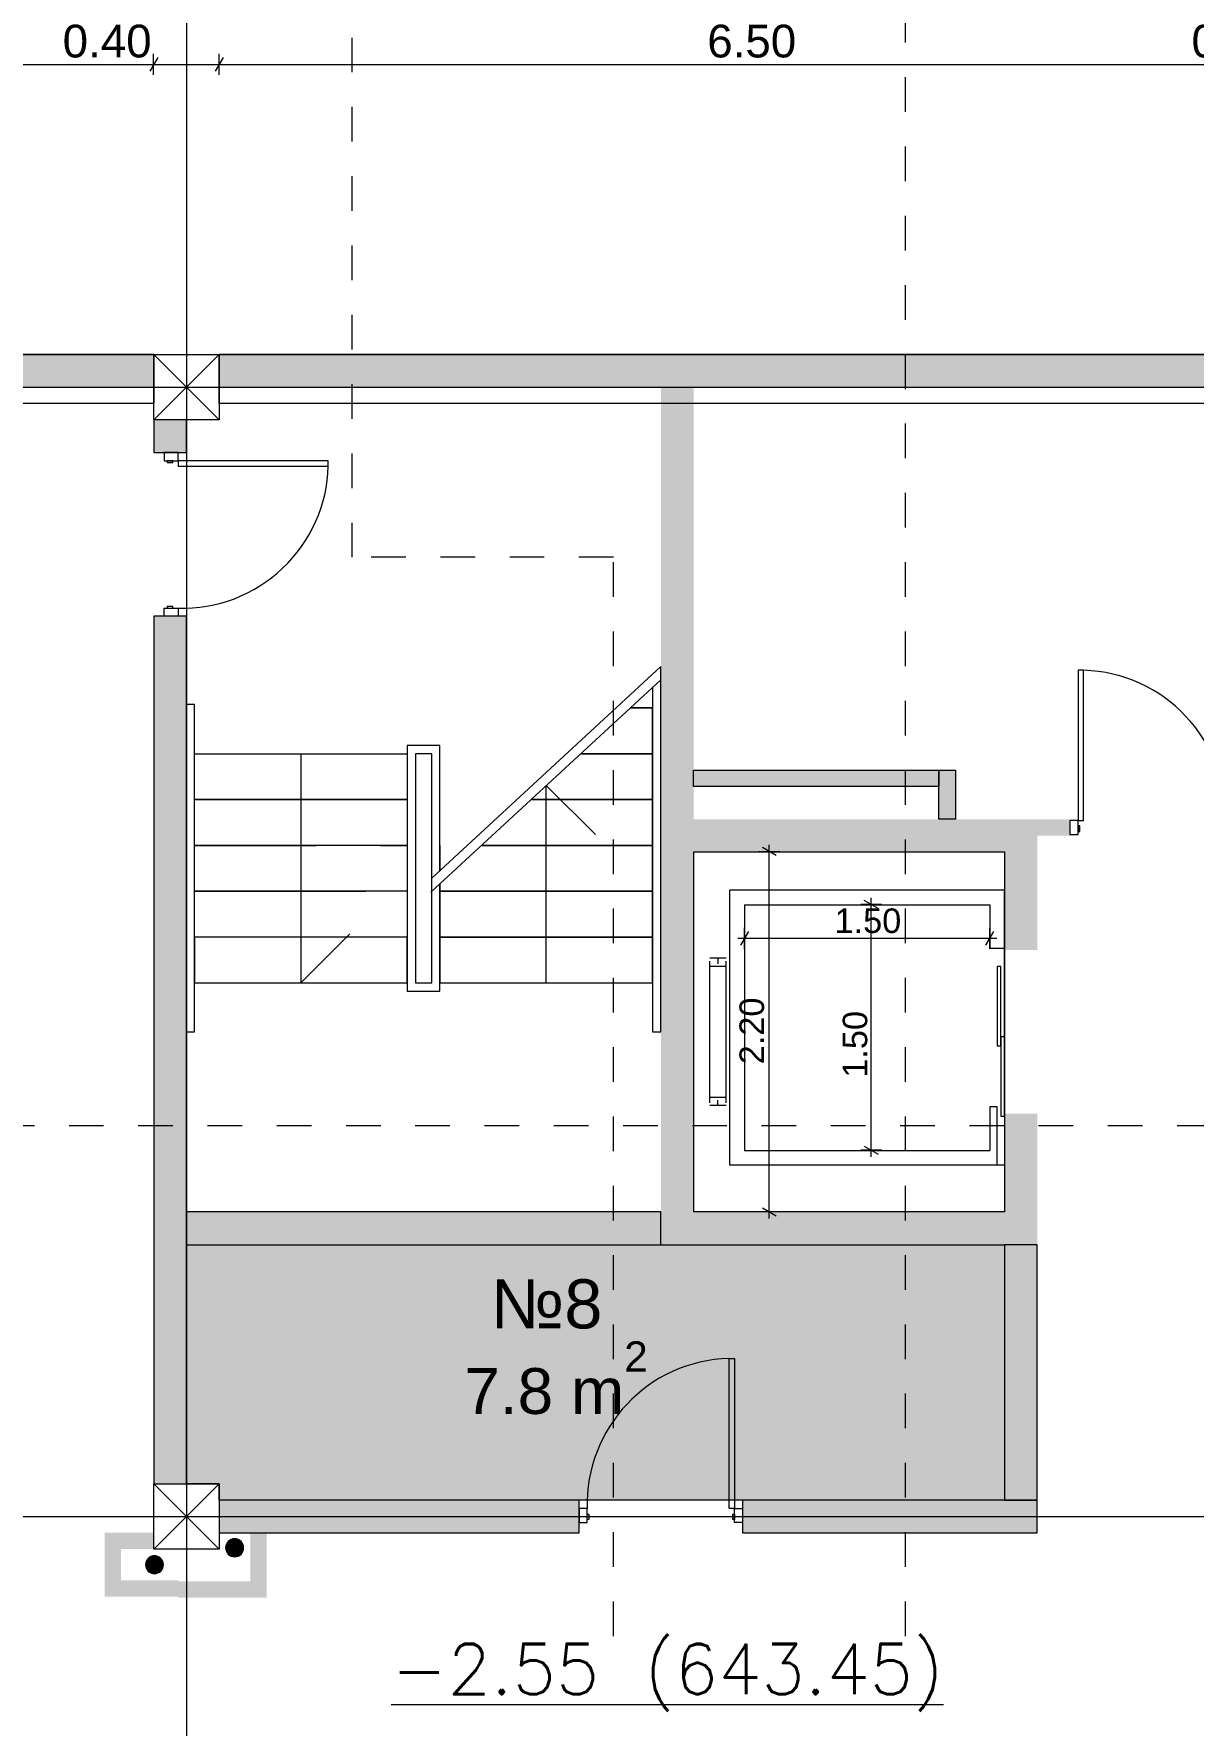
# Model space of a CAD drawing. Header units: millimetres. Extents: x 476571643 to 477489869, y 4620928210 to 4621294454.
# Drawn here: x 477222889 to 477229975, y 4620946512 to 4620956846 of the extents above; entities that cross this region are included whole.
import ezdxf

# ---------------------------------------------------------------- set-up
doc = ezdxf.new("R2010")
doc.units = ezdxf.units.MM
doc.header["$MEASUREMENT"] = 0
doc.set_wipeout_variables(frame=1)
doc.linetypes.add('Dashed', pattern=[423.333333, 211.666667, -211.666667])
doc.linetypes.add('Wipeout_Contour', pattern=[1000, 0, -1000])
for name, color, linetype, lineweight in [('2D Drafting - General_Pen_No__1_Pen_No__7', 7, 'Continuous', 0), ('2D Drafting - General_Pen_No__1_Pen_No__7_Pen_No__7', 7, 'Continuous', 0), ('2D Drafting - General_Pen_No__250_Pen_No__7_Pen_No__154', 154, 'Continuous', 0), ('2D Drafting - General_Pen_No__250_Pen_No__7_Pen_No__250', 7, 'Continuous', 0), ('2D Drafting - General_Pen_No__250_Pen_No__7_Pen_No__7', 7, 'Continuous', 0), ('Doors_Pen_No__7_Pen_No__7_Pen_No__7', 7, 'Continuous', 0), ('G-Anno-Nplt_Pen_No__250', 7, 'Continuous', 0), ('G-Anno-Nplt_Pen_No__4', 7, 'Continuous', 0), ('G-Anno-Nplt_Pen_No__7', 7, 'Continuous', 0), ('gegmebi_Pen_No__7_Pen_No__7', 7, 'Continuous', 0), ('New_._Pen_No__1', 1, 'Continuous', 0), ('New_._Pen_No__234', 234, 'Continuous', 0), ('New_2D Drafting - General_Pen_No__250_Pen_No__7_Pen_No__154', 154, 'Continuous', 0), ('New_2D Drafting - General_Pen_No__250_Pen_No__7_Pen_No__250', 7, 'Continuous', 0), ('New_2D Drafting - General_Pen_No__250_Pen_No__7_Pen_No__7', 7, 'Continuous', 0), ('New_2D Drafting - General_Pen_No__30_Pen_No__9_Pen_No__9_Pen_No__7', 7, 'Continuous', 0), ('New_G-Anno-Nplt_Pen_No__4', 7, 'Continuous', 0), ('New_G-Anno-Nplt_Pen_No__8', 8, 'Continuous', 0), ('New_R03_Nakveti_Pen_No__250', 7, 'Continuous', 0), ('New_R03_Nakveti_Pen_No__4', 7, 'Continuous', 0), ('New_reg_nak_Pen_No__7', 7, 'Continuous', 0), ('New_shenobebi_Pen_No__1', 1, 'Continuous', 0), ('New_shenobebi_Pen_No__7', 7, 'Continuous', 0), ('shaxtebi da milebi_Pen_No__1_Pen_No__1_Pen_No__1', 1, 'Continuous', 0), ('zoma_Pen_No__142', 142, 'Continuous', 0), ('zoma_Pen_No__5_Pen_No__5', 5, 'Continuous', 0)]:
    doc.layers.add(name, color=color, linetype=linetype, lineweight=lineweight)
doc.layers.add('zoma', color=7, linetype='Continuous')
doc.styles.add('GENERATED_STYLE_1', font='arial.ttf')
doc.styles.add('GENERATED_STYLE_2', font='arial.ttf')
doc.dimstyles.new('GENERATED_STYLE__10', dxfattribs={"dimtxt": 150, "dimasz": 64.421331, "dimexe": 0.18, "dimexo": 3, "dimgap": 0.09, "dimtad": 1, "dimlfac": 0.001, "dimzin": 0, "dimdsep": 46, "dimtxsty": 'GENERATED_STYLE_2', "dimblk": 'ARROWHEAD_2', "dimblk1": 'ARROWHEAD_2', "dimblk2": 'ARROWHEAD_2', "dimcen": 0.09, "dimclrd": 142, "dimclre": 142, "dimclrt": 142, "dimadec": 0, "dimazin": 0, "dimtfac": 1, "dimtdec": 4, "dimtmove": 2, "dimatfit": 3, "dimfxl": 1, "dimtolj": 1, "dimtzin": 0, "dimarcsym": 0})
doc.dimstyles.new('GENERATED_STYLE__3', dxfattribs={"dimtxt": 200, "dimasz": 64.421331, "dimexe": 0.18, "dimexo": 3, "dimgap": 0.09, "dimtad": 1, "dimtih": 1, "dimtoh": 1, "dimlfac": 0.001, "dimzin": 0, "dimdsep": 46, "dimtxsty": 'GENERATED_STYLE_2', "dimblk": 'ARROWHEAD_2', "dimblk1": 'ARROWHEAD_2', "dimblk2": 'ARROWHEAD_2', "dimcen": 0.09, "dimclrd": 142, "dimclre": 142, "dimclrt": 142, "dimadec": 0, "dimazin": 0, "dimtfac": 1, "dimtdec": 4, "dimtmove": 0, "dimatfit": 3, "dimfxl": 1, "dimtolj": 1, "dimtzin": 0, "dimarcsym": 0})
doc.dimstyles.new('GENERATED_STYLE__7', dxfattribs={"dimtxt": 200, "dimasz": 64.421331, "dimexe": 0.18, "dimexo": 3, "dimgap": 0.09, "dimtad": 1, "dimlfac": 0.001, "dimzin": 0, "dimdsep": 46, "dimtxsty": 'GENERATED_STYLE_2', "dimblk": 'ARROWHEAD_2', "dimblk1": 'ARROWHEAD_2', "dimblk2": 'ARROWHEAD_2', "dimcen": 0.09, "dimclrd": 142, "dimclre": 142, "dimclrt": 142, "dimadec": 0, "dimazin": 0, "dimtfac": 1, "dimtdec": 4, "dimtmove": 0, "dimatfit": 3, "dimfxl": 1, "dimtolj": 1, "dimtzin": 0, "dimarcsym": 0})
doc.dimstyles.new('GENERATED_STYLE__8', dxfattribs={"dimtxt": 150, "dimasz": 64.421331, "dimexe": 0.18, "dimexo": 3, "dimgap": 0.09, "dimtad": 1, "dimlfac": 0.001, "dimzin": 0, "dimdsep": 46, "dimtxsty": 'GENERATED_STYLE_2', "dimblk": 'ARROWHEAD_2', "dimblk1": 'ARROWHEAD_2', "dimblk2": 'ARROWHEAD_2', "dimcen": 0.09, "dimclrd": 142, "dimclre": 142, "dimclrt": 142, "dimadec": 0, "dimazin": 0, "dimtfac": 1, "dimtdec": 4, "dimtmove": 0, "dimatfit": 3, "dimfxl": 1, "dimtolj": 1, "dimtzin": 0, "dimarcsym": 0})
doc.dimstyles.new('GENERATED_STYLE__9', dxfattribs={"dimtxt": 150, "dimasz": 64.421331, "dimexe": 0.18, "dimexo": 3, "dimgap": 0.09, "dimtad": 1, "dimtih": 1, "dimtoh": 1, "dimlfac": 0.001, "dimzin": 0, "dimdsep": 46, "dimtxsty": 'GENERATED_STYLE_2', "dimblk": 'ARROWHEAD_2', "dimblk1": 'ARROWHEAD_2', "dimblk2": 'ARROWHEAD_2', "dimcen": 0.09, "dimclrd": 142, "dimclre": 142, "dimclrt": 142, "dimadec": 0, "dimazin": 0, "dimtfac": 1, "dimtdec": 4, "dimtmove": 0, "dimatfit": 3, "dimfxl": 1, "dimtolj": 1, "dimtzin": 0, "dimarcsym": 0})

# ---------------------------------------------------------------- blocks, each defined once
blk = doc.blocks.new('*D1174', base_point=(476844527, 4621385791))
at = {"layer": 'zoma_Pen_No__142', "color": 142, "linetype": 'Continuous', "lineweight": 0, "transparency": 16777216}
for p, q in [((477240465, 4620954888), (477240338, 4620954888)), ((477240444, 4620954863), (477240359, 4620954912)), ((477240401, 4620937188), (477240401, 4620954888)), ((477240465, 4620937188), (477240338, 4620937188)), ((477240359, 4620937212), (477240444, 4620937163)), ((477240401, 4620937146), (477240401, 4620937188))]:
    blk.add_line(p, q, dxfattribs=at)
at = {"layer": 'zoma_Pen_No__142', "color": 142, "lineweight": 0, "transparency": 16777216, "insert": (477240361, 4620945696), "char_height": 200, "attachment_point": 7, "rotation": 90, "style": 'GENERATED_STYLE_2'}
blk.add_mtext('\\A1;{\\pql;\\fArial CYR|b0|i0|c204|p34;17.70}', dxfattribs=at)
blk = doc.blocks.new('ARROWHEAD_2')
at = {"color": 0, "linetype": 'Continuous', "lineweight": 0}
for p, q in [((0, 0), (-1, 0)), ((-0.38, -0.66), (0.38, 0.66))]:
    blk.add_line(p, q, dxfattribs=at)
blk = doc.blocks.new('*D1175', base_point=(476844527, 4621385791))
at = {"layer": 'zoma_Pen_No__142', "color": 142, "linetype": 'Continuous', "lineweight": 0, "transparency": 16777216}
for p, q in [((477240465, 4620954888), (477240338, 4620954888)), ((477240444, 4620954863), (477240359, 4620954912)), ((477240401, 4620954888), (477240401, 4620954929))]:
    blk.add_line(p, q, dxfattribs=at)
blk = doc.blocks.new('*D1177', base_point=(476844527, 4621385791))
at = {"layer": 'zoma_Pen_No__142', "color": 142, "linetype": 'Continuous', "lineweight": 0, "transparency": 16777216}
for p, q in [((477217121, 4620956596), (477217121, 4620956723)), ((477223621, 4620956596), (477223621, 4620956723)), ((477217146, 4620956702), (477217097, 4620956617)), ((477217121, 4620956659), (477223621, 4620956659)), ((477223646, 4620956702), (477223597, 4620956617))]:
    blk.add_line(p, q, dxfattribs=at)
at = {"layer": 'zoma_Pen_No__142', "color": 142, "lineweight": 0, "transparency": 16777216, "char_height": 200, "attachment_point": 7, "style": 'GENERATED_STYLE_2'}
for s, insert in [('\\A1;{\\pql;\\fArial CYR|b0|i0|c204|p34;6.50}', (477220105, 4620956699)), ('\\A1;{\\pql;\\fArial CYR|b0|i0|c204|p34;0.40}', (477223065, 4620956699))]:
    blk.add_mtext(s, dxfattribs=dict(at, insert=insert))
blk = doc.blocks.new('*D1178', base_point=(476844527, 4621385791))
at = {"layer": 'zoma_Pen_No__142', "color": 142, "linetype": 'Continuous', "lineweight": 0, "transparency": 16777216}
for p, q in [((477223621, 4620956596), (477223621, 4620956723)), ((477224021, 4620956596), (477224021, 4620956723)), ((477223646, 4620956702), (477223597, 4620956617)), ((477223621, 4620956659), (477224021, 4620956659)), ((477224046, 4620956702), (477223997, 4620956617))]:
    blk.add_line(p, q, dxfattribs=at)
blk = doc.blocks.new('*D1179', base_point=(476844527, 4621385791))
at = {"layer": 'zoma_Pen_No__142', "color": 142, "linetype": 'Continuous', "lineweight": 0, "transparency": 16777216}
for p, q in [((477224021, 4620956596), (477224021, 4620956723)), ((477230521, 4620956596), (477230521, 4620956723)), ((477224046, 4620956702), (477223997, 4620956617)), ((477224021, 4620956659), (477230521, 4620956659)), ((477230546, 4620956702), (477230497, 4620956617))]:
    blk.add_line(p, q, dxfattribs=at)
at = {"layer": 'zoma_Pen_No__142', "color": 142, "lineweight": 0, "transparency": 16777216, "char_height": 200, "attachment_point": 7, "style": 'GENERATED_STYLE_2'}
for s, insert in [('\\A1;{\\pql;\\fArial CYR|b0|i0|c204|p34;6.50}', (477227005, 4620956699)), ('\\A1;{\\pql;\\fArial CYR|b0|i0|c204|p34;0.40}', (477229965, 4620956699))]:
    blk.add_mtext(s, dxfattribs=dict(at, insert=insert))
blk = doc.blocks.new('*D1186', base_point=(476844527, 4621385791))
at = {"layer": 'zoma_Pen_No__142', "color": 142, "linetype": 'Continuous', "lineweight": 0, "transparency": 16777216}
for p, q in [((477216746, 4620957450), (477216697, 4620957365)), ((477216721, 4620957344), (477216721, 4620957471)), ((477237797, 4620957365), (477237846, 4620957450)), ((477237821, 4620957344), (477237821, 4620957471)), ((477216680, 4620957407), (477216721, 4620957407)), ((477216721, 4620957407), (477237821, 4620957407)), ((477237821, 4620957407), (477237863, 4620957407))]:
    blk.add_line(p, q, dxfattribs=at)
at = {"layer": 'zoma_Pen_No__142', "color": 142, "lineweight": 0, "transparency": 16777216, "insert": (477226929, 4620957447), "char_height": 200, "attachment_point": 7, "style": 'GENERATED_STYLE_2'}
blk.add_mtext('\\A1;{\\pql;\\fArial CYR|b0|i0|c204|p34;21.10}', dxfattribs=at)
blk = doc.blocks.new('*D1188', base_point=(476844527, 4621385791))
at = {"layer": 'zoma_Pen_No__142', "color": 142, "linetype": 'Continuous', "lineweight": 0, "transparency": 16777216}
for p, q in [((477217121, 4620935502), (477217121, 4620935629)), ((477223621, 4620935502), (477223621, 4620935629)), ((477217146, 4620935608), (477217097, 4620935523)), ((477217121, 4620935565), (477223621, 4620935565)), ((477223646, 4620935608), (477223597, 4620935523))]:
    blk.add_line(p, q, dxfattribs=at)
at = {"layer": 'zoma_Pen_No__142', "color": 142, "lineweight": 0, "transparency": 16777216, "char_height": 200, "attachment_point": 7, "style": 'GENERATED_STYLE_2'}
for s, insert in [('\\A1;{\\pql;\\fArial CYR|b0|i0|c204|p34;6.50}', (477220105, 4620935605)), ('\\A1;{\\pql;\\fArial CYR|b0|i0|c204|p34;0.40}', (477223065, 4620935605))]:
    blk.add_mtext(s, dxfattribs=dict(at, insert=insert))
blk = doc.blocks.new('*D1189', base_point=(476844527, 4621385791))
at = {"layer": 'zoma_Pen_No__142', "color": 142, "linetype": 'Continuous', "lineweight": 0, "transparency": 16777216}
for p, q in [((477223621, 4620935502), (477223621, 4620935629)), ((477224021, 4620935502), (477224021, 4620935629)), ((477223646, 4620935608), (477223597, 4620935523)), ((477223621, 4620935565), (477224021, 4620935565)), ((477224046, 4620935608), (477223997, 4620935523))]:
    blk.add_line(p, q, dxfattribs=at)
blk = doc.blocks.new('*D1190', base_point=(476844527, 4621385791))
at = {"layer": 'zoma_Pen_No__142', "color": 142, "linetype": 'Continuous', "lineweight": 0, "transparency": 16777216}
for p, q in [((477224021, 4620935502), (477224021, 4620935629)), ((477230521, 4620935502), (477230521, 4620935629)), ((477224046, 4620935608), (477223997, 4620935523)), ((477224021, 4620935565), (477230521, 4620935565)), ((477230546, 4620935608), (477230497, 4620935523))]:
    blk.add_line(p, q, dxfattribs=at)
at = {"layer": 'zoma_Pen_No__142', "color": 142, "lineweight": 0, "transparency": 16777216, "char_height": 200, "attachment_point": 7, "style": 'GENERATED_STYLE_2'}
for s, insert in [('\\A1;{\\pql;\\fArial CYR|b0|i0|c204|p34;6.50}', (477227005, 4620935605)), ('\\A1;{\\pql;\\fArial CYR|b0|i0|c204|p34;0.40}', (477229965, 4620935605))]:
    blk.add_mtext(s, dxfattribs=dict(at, insert=insert))
blk = doc.blocks.new('*D1197', base_point=(476844527, 4621385791))
at = {"layer": 'zoma_Pen_No__142', "color": 142, "linetype": 'Continuous', "lineweight": 0, "transparency": 16777216}
for p, q in [((477216746, 4620935024), (477216697, 4620934939)), ((477216721, 4620934918), (477216721, 4620935045)), ((477237797, 4620934939), (477237846, 4620935024)), ((477237821, 4620934918), (477237821, 4620935045)), ((477216680, 4620934981), (477216721, 4620934981)), ((477216721, 4620934981), (477237821, 4620934981)), ((477237821, 4620934981), (477237863, 4620934981))]:
    blk.add_line(p, q, dxfattribs=at)
at = {"layer": 'zoma_Pen_No__142', "color": 142, "lineweight": 0, "transparency": 16777216, "insert": (477226929, 4620935021), "char_height": 200, "attachment_point": 7, "style": 'GENERATED_STYLE_2'}
blk.add_mtext('\\A1;{\\pql;\\fArial CYR|b0|i0|c204|p34;21.10}', dxfattribs=at)
blk = doc.blocks.new('*D1198', base_point=(476844527, 4621385791))
at = {"layer": 'zoma_Pen_No__142', "color": 142, "linetype": 'Continuous', "lineweight": 0, "transparency": 16777216}
for p, q in [((477228049, 4620951501), (477227964, 4620951550)), ((477228006, 4620951526), (477228006, 4620951567)), ((477228070, 4620951526), (477227943, 4620951526)), ((477228006, 4620950026), (477228006, 4620951526)), ((477228070, 4620950026), (477227943, 4620950026)), ((477227964, 4620950050), (477228049, 4620950001)), ((477228006, 4620949984), (477228006, 4620950026))]:
    blk.add_line(p, q, dxfattribs=at)
at = {"layer": 'zoma_Pen_No__142', "color": 142, "lineweight": 0, "transparency": 16777216, "insert": (477227985, 4620950468), "char_height": 150, "attachment_point": 7, "rotation": 90, "style": 'GENERATED_STYLE_2'}
blk.add_mtext('\\A1;{\\pql;\\fArial CYR|b0|i0|c204|p34;1.50}', dxfattribs=at)
blk = doc.blocks.new('*D1199', base_point=(476844527, 4621385791))
at = {"layer": 'zoma_Pen_No__142', "color": 142, "linetype": 'Continuous', "lineweight": 0, "transparency": 16777216}
for p, q in [((477227257, 4620951362), (477227208, 4620951278)), ((477227232, 4620951256), (477227232, 4620951384)), ((477228708, 4620951278), (477228757, 4620951362)), ((477228732, 4620951256), (477228732, 4620951384)), ((477227191, 4620951320), (477227232, 4620951320)), ((477227232, 4620951320), (477228732, 4620951320)), ((477228732, 4620951320), (477228774, 4620951320))]:
    blk.add_line(p, q, dxfattribs=at)
at = {"layer": 'zoma_Pen_No__142', "color": 142, "lineweight": 0, "transparency": 16777216, "insert": (477227783, 4620951350), "char_height": 150, "attachment_point": 7, "style": 'GENERATED_STYLE_2'}
blk.add_mtext('\\A1;{\\pql;\\fArial CYR|b0|i0|c204|p34;1.50}', dxfattribs=at)
blk = doc.blocks.new('*D1200', base_point=(476844527, 4621385791))
at = {"layer": 'zoma_Pen_No__142', "color": 142, "linetype": 'Continuous', "lineweight": 0, "transparency": 16777216}
for p, q in [((477227448, 4620951849), (477227320, 4620951849)), ((477227426, 4620951825), (477227342, 4620951874)), ((477227384, 4620951849), (477227384, 4620951891)), ((477227384, 4620949649), (477227384, 4620951849)), ((477227448, 4620949649), (477227320, 4620949649)), ((477227342, 4620949674), (477227426, 4620949625)), ((477227384, 4620949608), (477227384, 4620949649))]:
    blk.add_line(p, q, dxfattribs=at)
at = {"layer": 'zoma_Pen_No__142', "color": 142, "lineweight": 0, "transparency": 16777216, "insert": (477227354, 4620950550), "char_height": 150, "attachment_point": 7, "rotation": 90, "style": 'GENERATED_STYLE_2'}
blk.add_mtext('\\A1;{\\pql;\\fArial CYR|b0|i0|c204|p34;2.20}', dxfattribs=at)

msp = doc.modelspace()

# ---------------------------------------------------------------- hatches: boundary and pattern name
at = {"layer": '2D Drafting - General_Pen_No__250_Pen_No__7_Pen_No__154', "linetype": 'Continuous', "lineweight": 0}
for points in [[(477223621.317, 4620954687.562), (477223621.317, 4620954887.562), (477217121.317, 4620954887.562), (477217121.317, 4620954687.562)], [(477230521.317, 4620954687.562), (477230521.317, 4620954887.562), (477224021.317, 4620954887.562), (477224021.317, 4620954687.562)]]:
    msp.add_hatch(color=154, dxfattribs=at).paths.add_polyline_path(points)
at = {"layer": '2D Drafting - General_Pen_No__250_Pen_No__7_Pen_No__7', "linetype": 'Continuous', "lineweight": 0}
for points in [[(477226722.107, 4620954687.562), (477226922.107, 4620954687.562), (477226922.107, 4620952047.572), (477226722.107, 4620952047.572)], [(477223821.317, 4620954287.149), (477223821.317, 4620954487.562), (477223621.317, 4620954487.562), (477223621.317, 4620954287.149)], [(477223821.317, 4620947987.562), (477223821.317, 4620953287.149), (477223621.317, 4620953287.149), (477223621.317, 4620947987.562)], [(477229222.107, 4620951947.572), (477229022.107, 4620951947.572), (477229022.107, 4620952047.572), (477229222.107, 4620952047.572)], [(477226221.317, 4620947887.562), (477224021.317, 4620947887.562), (477224021.317, 4620947687.562), (477226221.317, 4620947687.562)], [(477229022.107, 4620947887.562), (477227221.317, 4620947887.562), (477227221.317, 4620947687.562), (477229022.107, 4620947687.562)], [(477223321.317, 4620947687.562), (477223621.317, 4620947687.562), (477223621.317, 4620947587.562), (477223421.317, 4620947587.562), (477223421.317, 4620947397.562), (477223771.317, 4620947397.562), (477223771.317, 4620947297.374), (477223321.317, 4620947297.374)], [(477224211.317, 4620947690.819), (477224311.505, 4620947690.819), (477224311.505, 4620947290.819), (477223771.317, 4620947290.819), (477223771.317, 4620947390.819), (477224211.317, 4620947390.819)]]:
    msp.add_hatch(color=7, dxfattribs=at).paths.add_polyline_path(points)
at = {"layer": 'G-Anno-Nplt_Pen_No__7', "linetype": 'Continuous', "lineweight": 0}
for points in [[(477223821.317, 4620949447.724), (477226722.107, 4620949447.724), (477226722.107, 4620949647.724), (477223821.317, 4620949647.724)], [(477229022.107, 4620947887.562), (477229022.107, 4620949447.572), (477228822.107, 4620949447.572), (477228822.107, 4620947887.562)]]:
    msp.add_hatch(color=7, dxfattribs=at).paths.add_polyline_path(points)
at = {"layer": 'New_2D Drafting - General_Pen_No__250_Pen_No__7_Pen_No__154', "linetype": 'Continuous', "lineweight": 0}
for points in [[(477226722.107, 4620952047.572), (477226922.107, 4620952047.572), (477229022.107, 4620952047.572), (477229022.107, 4620951247.572), (477228822.107, 4620951247.572), (477228822.107, 4620951847.572), (477226922.107, 4620951847.572), (477226722.107, 4620951847.572)], [(477226722.107, 4620951847.572), (477226922.107, 4620951847.572), (477226922.107, 4620949647.572), (477228822.107, 4620949647.572), (477228822.107, 4620950247.572), (477229022.107, 4620950247.572), (477229022.107, 4620949447.572), (477226722.107, 4620949447.572), (477226722.107, 4620949647.572)]]:
    msp.add_hatch(color=154, dxfattribs=at).paths.add_polyline_path(points)
at = {"layer": 'New_2D Drafting - General_Pen_No__250_Pen_No__7_Pen_No__7', "linetype": 'Continuous', "lineweight": 0}
msp.add_hatch(color=7, dxfattribs=at).paths.add_polyline_path([(477226921.317, 4620952248.031), (477226921.317, 4620952348.031), (477228421.317, 4620952348.031), (477228421.317, 4620952248.031)])
at = {"layer": 'New_2D Drafting - General_Pen_No__30_Pen_No__9_Pen_No__9_Pen_No__7', "linetype": 'Continuous', "lineweight": 0}
msp.add_hatch(color=7, dxfattribs=at).paths.add_polyline_path([(477228521.317, 4620952348.031), (477228521.317, 4620952047.572), (477228421.317, 4620952047.572), (477228421.317, 4620952348.031)])
at = {"layer": 'New_G-Anno-Nplt_Pen_No__8', "linetype": 'Continuous', "lineweight": 0, "true_color": 0x202020}
msp.add_hatch(color=250, dxfattribs=at).paths.add_polyline_path([(477223821.317, 4620947987.562), (477223821.317, 4620949447.724), (477228822.107, 4620949447.724), (477228822.107, 4620947887.562), (477224021.317, 4620947887.562), (477224021.317, 4620947987.562)])
at = {"layer": 'shaxtebi da milebi_Pen_No__1_Pen_No__1_Pen_No__1', "linetype": 'Continuous', "lineweight": 0}
for points in [[(477224171.317, 4620947595.82, -1), (477224061.317, 4620947595.82, -1)], [(477223626.317, 4620947437.562, -1), (477223626.317, 4620947547.562, -1)]]:
    msp.add_hatch(color=1, dxfattribs=at).paths.add_polyline_path(points)

# ---------------------------------------------------------------- linework, layer by layer
at = {"layer": '2D Drafting - General_Pen_No__1_Pen_No__7', "color": 7, "linetype": 'Continuous', "lineweight": 0}
for p, q in [((477223621.317, 4620954487.562), (477224021.317, 4620954887.562)), ((477224021.317, 4620954487.562), (477223621.317, 4620954887.562)), ((477223621.317, 4620947587.562), (477224021.317, 4620947987.562)), ((477224021.317, 4620947587.562), (477223621.317, 4620947987.562))]:
    msp.add_line(p, q, dxfattribs=at)
at = {"layer": '2D Drafting - General_Pen_No__1_Pen_No__7', "color": 7, "linetype": 'Continuous', "lineweight": 0, "flags": 128}
for points in [[(477223621.317, 4620954587.562), (477217121.317, 4620954587.562), (477217121.317, 4620954887.562), (477223621.317, 4620954887.562)], [(477224021.317, 4620954487.562), (477223621.317, 4620954487.562), (477223621.317, 4620954887.562), (477224021.317, 4620954887.562)], [(477230521.317, 4620954587.562), (477224021.317, 4620954587.562), (477224021.317, 4620954887.562), (477230521.317, 4620954887.562)], [(477224021.317, 4620947587.562), (477223621.317, 4620947587.562), (477223621.317, 4620947987.562), (477224021.317, 4620947987.562)]]:
    msp.add_lwpolyline(points, close=True, dxfattribs=at)
at = {"layer": '2D Drafting - General_Pen_No__1_Pen_No__7_Pen_No__7', "color": 7, "linetype": 'Continuous', "lineweight": 0}
for centre, start, end in [((477223795.845, 4620954229.427), 268.396194, 358.396194), ((477229279.829, 4620952064.338), 358.396194, 88.396194), ((477227163.595, 4620947860.255), 91.603806, 181.603806)]:
    msp.add_arc(centre, 893.239, start, end, dxfattribs=at)
at = {"layer": '2D Drafting - General_Pen_No__250_Pen_No__7_Pen_No__250', "color": 7, "linetype": 'Continuous', "lineweight": 0, "flags": 128}
for points in [[(477223621.317, 4620954687.562), (477223621.317, 4620954887.562), (477217121.317, 4620954887.562), (477217121.317, 4620954687.562)], [(477230521.317, 4620954687.562), (477230521.317, 4620954887.562), (477224021.317, 4620954887.562), (477224021.317, 4620954687.562)], [(477223821.317, 4620954287.149), (477223821.317, 4620954487.562), (477223621.317, 4620954487.562), (477223621.317, 4620954287.149)], [(477223821.317, 4620947987.562), (477223821.317, 4620953287.149), (477223621.317, 4620953287.149), (477223621.317, 4620947987.562)]]:
    msp.add_lwpolyline(points, close=True, dxfattribs=at)
at = {"layer": '2D Drafting - General_Pen_No__250_Pen_No__7_Pen_No__7', "color": 7, "linetype": 'Continuous', "lineweight": 0, "flags": 128}
for points in [[(477226221.317, 4620947887.562), (477224021.317, 4620947887.562), (477224021.317, 4620947687.562), (477226221.317, 4620947687.562)], [(477229022.107, 4620947887.562), (477227221.317, 4620947887.562), (477227221.317, 4620947687.562), (477229022.107, 4620947687.562)]]:
    msp.add_lwpolyline(points, close=True, dxfattribs=at)
at = {"layer": 'Doors_Pen_No__7_Pen_No__7_Pen_No__7', "color": 7, "linetype": 'Continuous', "lineweight": 0, "flags": 128}
for points in [[(477223686.179, 4620954287.149), (477223686.179, 4620954237.761), (477223770.845, 4620954237.761), (477223770.845, 4620954287.149)], [(477223704.179, 4620954237.761), (477223704.179, 4620954226.649), (477223737.512, 4620954226.649), (477223737.512, 4620954237.761)], [(477223770.845, 4620954237.761), (477223770.845, 4620954204.427), (477224688.734, 4620954204.427), (477224688.734, 4620954237.761)], [(477223686.179, 4620953287.149), (477223686.179, 4620953336.538), (477223770.845, 4620953336.538), (477223770.845, 4620953287.149)], [(477223704.179, 4620953347.649), (477223704.179, 4620953336.538), (477223737.512, 4620953336.538), (477223737.512, 4620953347.649)], [(477229271.495, 4620952039.338), (477229304.829, 4620952039.338), (477229304.829, 4620952957.227), (477229271.495, 4620952957.227)], [(477229222.107, 4620951954.672), (477229271.495, 4620951954.672), (477229271.495, 4620952039.338), (477229222.107, 4620952039.338)], [(477229271.495, 4620951972.672), (477229282.607, 4620951972.672), (477229282.607, 4620952006.005), (477229271.495, 4620952006.005)], [(477227171.928, 4620947835.255), (477227138.595, 4620947835.255), (477227138.595, 4620948753.144), (477227171.928, 4620948753.144)], [(477226221.317, 4620947750.588), (477226270.706, 4620947750.588), (477226270.706, 4620947835.255), (477226221.317, 4620947835.255)], [(477227221.317, 4620947750.588), (477227171.928, 4620947750.588), (477227171.928, 4620947835.255), (477227221.317, 4620947835.255)], [(477226281.817, 4620947768.588), (477226270.706, 4620947768.588), (477226270.706, 4620947801.921), (477226281.817, 4620947801.921)], [(477227171.928, 4620947768.588), (477227160.817, 4620947768.588), (477227160.817, 4620947801.921), (477227171.928, 4620947801.921)]]:
    msp.add_lwpolyline(points, close=True, dxfattribs=at)
at = {"layer": 'G-Anno-Nplt_Pen_No__250', "color": 7, "linetype": 'Continuous', "lineweight": 0, "flags": 128}
msp.add_lwpolyline([(477223821.317, 4620949447.724), (477226722.107, 4620949447.724), (477226722.107, 4620949647.724), (477223821.317, 4620949647.724)], close=True, dxfattribs=at)
at = {"layer": 'G-Anno-Nplt_Pen_No__4', "color": 7, "linetype": 'Continuous', "lineweight": 0, "flags": 128}
msp.add_lwpolyline([(477229022.107, 4620947887.562), (477229022.107, 4620949447.572), (477228822.107, 4620949447.572), (477228822.107, 4620947887.562)], close=True, dxfattribs=at)
at = {"layer": 'gegmebi_Pen_No__7_Pen_No__7', "color": 7, "linetype": 'Continuous', "lineweight": 0, "flags": 128}
for points in [[(477226671.317, 4620952853.878), (477226671.317, 4620950747.724), (477226721.317, 4620950747.724), (477226721.317, 4620952980.22)], [(477226231.317, 4620952447.724), (477226671.317, 4620952447.724), (477226671.317, 4620952727.724), (477226534.651, 4620952727.724)], [(477226534.651, 4620952727.724), (477226671.317, 4620952727.724)], [(477225371.317, 4620951734.066), (477225371.317, 4620952497.298), (477225171.317, 4620952497.298), (477225171.317, 4620951734.066)], [(477224521.317, 4620952447.724), (477224521.317, 4620951047.724), (477224821.317, 4620951347.724)], [(477225927.984, 4620952167.724), (477226671.317, 4620952167.724), (477226671.317, 4620952447.724), (477226231.317, 4620952447.724)], [(477225004.854, 4620951887.724), (477223871.317, 4620951887.724), (477223871.317, 4620952167.724), (477225171.317, 4620952167.724)], [(477225171.317, 4620952167.724), (477225171.317, 4620951887.724), (477225004.854, 4620951887.724)], [(477225624.651, 4620951887.724), (477226671.317, 4620951887.724), (477226671.317, 4620952167.724), (477225927.984, 4620952167.724)], [(477226021.317, 4620951047.724), (477226021.317, 4620952253.878), (477226321.317, 4620951953.878)], [(477225171.317, 4620951607.724), (477223871.317, 4620951607.724), (477223871.317, 4620951887.724), (477224614.651, 4620951887.724)], [(477225004.854, 4620951887.724), (477225171.317, 4620951887.724), (477225171.317, 4620951653.878)], [(477225371.317, 4620951887.724), (477225371.317, 4620951734.066)], [(477225371.317, 4620951653.878), (477225371.317, 4620951607.724), (477226671.317, 4620951607.724), (477226671.317, 4620951887.724), (477225624.651, 4620951887.724)], [(477225171.317, 4620951653.878), (477225171.317, 4620950997.724), (477225371.317, 4620950997.724), (477225371.317, 4620951653.878)], [(477225171.317, 4620951373.878), (477225171.317, 4620951327.724), (477223871.317, 4620951327.724), (477223871.317, 4620951607.724), (477224917.984, 4620951607.724)], [(477225171.317, 4620951327.724), (477223871.317, 4620951327.724), (477223871.317, 4620951047.724), (477225171.317, 4620951047.724)], [(477225171.317, 4620951047.724), (477225171.317, 4620951327.724)]]:
    msp.add_lwpolyline(points, dxfattribs=at)
for points in [[(477223871.317, 4620952747.724), (477223821.317, 4620952747.724), (477223821.317, 4620950747.724), (477223871.317, 4620950747.724)], [(477225171.317, 4620952447.724), (477225171.317, 4620952167.724), (477223871.317, 4620952167.724), (477223871.317, 4620952447.724)], [(477225321.317, 4620952447.724), (477225221.317, 4620952447.724), (477225221.317, 4620951047.724), (477225321.317, 4620951047.724)], [(477225371.317, 4620951607.724), (477225371.317, 4620951327.724), (477226671.317, 4620951327.724), (477226671.317, 4620951607.724)], [(477225371.317, 4620951327.724), (477225371.317, 4620951047.724), (477226671.317, 4620951047.724), (477226671.317, 4620951327.724)]]:
    msp.add_lwpolyline(points, close=True, dxfattribs=at)
at = {"layer": 'New_2D Drafting - General_Pen_No__250_Pen_No__7_Pen_No__250', "color": 7, "linetype": 'Continuous', "lineweight": 0, "flags": 128}
msp.add_lwpolyline([(477226921.317, 4620952248.031), (477226921.317, 4620952348.031), (477228421.317, 4620952348.031), (477228421.317, 4620952248.031)], close=True, dxfattribs=at)
at = {"layer": 'New_2D Drafting - General_Pen_No__30_Pen_No__9_Pen_No__9_Pen_No__7', "color": 7, "linetype": 'Continuous', "lineweight": 0, "flags": 128}
msp.add_lwpolyline([(477228521.317, 4620952348.031), (477228521.317, 4620952047.572), (477228421.317, 4620952047.572), (477228421.317, 4620952348.031)], close=True, dxfattribs=at)
at = {"layer": 'New_G-Anno-Nplt_Pen_No__4', "color": 7, "linetype": 'Continuous', "lineweight": 0, "flags": 128}
msp.add_lwpolyline([(477223821.317, 4620947987.562), (477223821.317, 4620949447.724), (477228822.107, 4620949447.724), (477228822.107, 4620947887.562), (477224021.317, 4620947887.562), (477224021.317, 4620947987.562)], close=True, dxfattribs=at)
at = {"layer": 'New_R03_Nakveti_Pen_No__250', "color": 7, "linetype": 'Continuous', "lineweight": 0}
for p, q in [((477227120.546, 4620951197.572), (477227020.546, 4620951197.572)), ((477227020.546, 4620950314.239), (477227020.546, 4620951180.905)), ((477227120.546, 4620951147.572), (477227020.546, 4620951147.572)), ((477227070.546, 4620951197.572), (477227070.546, 4620951164.239)), ((477227120.546, 4620950314.239), (477227120.546, 4620951180.905)), ((477227120.546, 4620950347.572), (477227020.546, 4620950347.572)), ((477227120.546, 4620950297.572), (477227020.546, 4620950297.572)), ((477227070.546, 4620950297.572), (477227070.546, 4620950330.905))]:
    msp.add_line(p, q, dxfattribs=at)
at = {"layer": 'New_R03_Nakveti_Pen_No__4', "color": 7, "linetype": 'Continuous', "lineweight": 0}
for p, q in [((477227142.734, 4620949934.502), (477227142.734, 4620951613.874)), ((477228822.107, 4620951613.874), (477227142.734, 4620951613.874)), ((477228822.107, 4620951259.24), (477228822.107, 4620951613.874)), ((477227232.42, 4620951524.188), (477227232.42, 4620950024.188)), ((477227232.42, 4620951524.188), (477228732.42, 4620951524.188)), ((477228732.42, 4620951524.188), (477228732.42, 4620951259.24)), ((477228732.42, 4620951259.24), (477228822.107, 4620951259.24)), ((477228822.107, 4620950289.135), (477228822.107, 4620951259.24)), ((477228777.263, 4620950289.135), (477228732.42, 4620950289.135)), ((477228732.42, 4620950289.135), (477228732.42, 4620950024.188)), ((477228777.263, 4620949934.502), (477228777.263, 4620950289.135)), ((477228822.107, 4620950289.135), (477228822.107, 4620949934.502)), ((477227232.42, 4620950024.188), (477228732.42, 4620950024.188)), ((477228822.107, 4620949934.502), (477227142.734, 4620949934.502))]:
    msp.add_line(p, q, dxfattribs=at)
for points in [[(477228799.685, 4620950662.08), (477228799.685, 4620951147.132), (477228777.263, 4620951147.132), (477228777.263, 4620950662.08)], [(477228822.107, 4620950233.081), (477228822.107, 4620950718.134), (477228799.685, 4620950718.134), (477228799.685, 4620950233.081)]]:
    msp.add_lwpolyline(points, close=True, dxfattribs=at)
at = {"layer": 'New_reg_nak_Pen_No__7', "color": 7, "linetype": 'Continuous', "lineweight": 0, "flags": 128}
msp.add_lwpolyline([(477226021.213, 4620954887.479), (477226021.213, 4620954887.447)], dxfattribs=at)
at = {"layer": 'New_shenobebi_Pen_No__1', "color": 1, "linetype": 'Dashed', "lineweight": 0}
for points in [[(477226432.438, 4620934355.932), (477226432.438, 4620953647.588), (477224833.965, 4620953647.588), (477224833.965, 4620959184.798)], [(477228217.555, 4620934355.932), (477228217.555, 4620959184.798)], [(477242788.947, 4620950174.762), (477210684.725, 4620950174.762)]]:
    msp.add_lwpolyline(points, dxfattribs=at)
at = {"layer": 'New_shenobebi_Pen_No__7', "color": 7, "linetype": 'Continuous', "lineweight": 0}
for points in [[(477225315.277, 4620951602.148), (477226721.317, 4620952900.032)], [(477225321.317, 4620951687.912), (477226721.317, 4620952980.22)]]:
    msp.add_lwpolyline(points, dxfattribs=at)
msp.add_lwpolyline([(477226922.107, 4620949647.572), (477226922.107, 4620951847.572), (477228822.107, 4620951847.572), (477228822.107, 4620949647.572)], close=True, dxfattribs=at)
at = {"layer": 'shaxtebi da milebi_Pen_No__1_Pen_No__1_Pen_No__1', "color": 1, "linetype": 'Continuous', "lineweight": 0, "flags": 128}
for points in [[(477224171.317, 4620947595.82, 1), (477224061.317, 4620947595.82, 1)], [(477223626.317, 4620947437.562, 1), (477223626.317, 4620947547.562, 1)]]:
    msp.add_lwpolyline(points, format="xyb", close=True, dxfattribs=at)
at = {"layer": 'zoma_Pen_No__5_Pen_No__5', "color": 5, "linetype": 'Continuous', "lineweight": 0}
for p, q in [((477223821.317, 4620958800.959), (477223821.317, 4620934090.153)), ((477212840.766, 4620954687.562), (477241693.846, 4620954687.562)), ((477212840.766, 4620947787.562), (477241693.846, 4620947787.562))]:
    msp.add_line(p, q, dxfattribs=at)

# ---------------------------------------------------------------- texts
at = {"layer": 'G-Anno-Nplt_Pen_No__250', "color": 7, "lineweight": 0, "insert": (477225519.538, 4620948409.597), "char_height": 280, "attachment_point": 7, "style": 'GENERATED_STYLE_1'}
msp.add_mtext('{\\fArial|b0|i0|c0|p34;7.8 m{\\H0.66x;\\S2^  ;}}', dxfattribs=at)
at = {"layer": 'New_._Pen_No__234', "color": 234, "linetype": 'Continuous', "lineweight": 0, "insert": (477226023.028, 4620949236.305), "char_height": 300, "attachment_point": 2, "style": 'GENERATED_STYLE_1'}
msp.add_mtext('\\A1;{\\pqc;\\fArial|b0|i0|c0|p34;№\\fArial|b0|i0|c0|p34;8}', dxfattribs=at)

# ---------------------------------------------------------------- dimensions: what is measured, and where the dimension line sits
at = {"layer": 'zoma', "color": 142, "linetype": 'Continuous', "lineweight": 0}
for base, p1, p2, dimstyle, picture, middle in [((477237821.317, 4620957407.385), (477216721.317, 4620953635.153), (477237821.317, 4620953635.153), 'GENERATED_STYLE__3', '*D1186', (477227265.375, 4620957547.385)), ((477223621.317, 4620956659.458), (477217121.317, 4620953235.156), (477223621.317, 4620953235.156), 'GENERATED_STYLE__3', '*D1177', (477220365.024, 4620956799.458)), ((477230521.317, 4620956659.458), (477224021.317, 4620953235.156), (477230521.317, 4620953282.206), 'GENERATED_STYLE__3', '*D1179', (477227265.024, 4620956799.458)), ((477224021.317, 4620956659.458), (477223621.317, 4620953235.156), (477224021.317, 4620953235.156), 'GENERATED_STYLE__3', '*D1178', (477223324.469, 4620956799.458)), ((477237821.317, 4620934981.257), (477216721.317, 4620954611.091), (477237821.317, 4620954611.091), 'GENERATED_STYLE__3', '*D1197', (477227265.375, 4620935121.257)), ((477223621.317, 4620935565.146), (477217121.317, 4620954126.618), (477223621.317, 4620954126.618), 'GENERATED_STYLE__3', '*D1188', (477220365.024, 4620935705.146)), ((477224021.317, 4620935565.146), (477223621.317, 4620954126.618), (477224021.317, 4620954126.618), 'GENERATED_STYLE__3', '*D1189', (477223324.469, 4620935705.146)), ((477230521.317, 4620935565.146), (477224021.317, 4620954126.618), (477230521.317, 4620954173.668), 'GENERATED_STYLE__3', '*D1190', (477227265.024, 4620935705.146)), ((477228732.42, 4620951320.027), (477227232.42, 4620951524.188), (477228732.42, 4620951524.188), 'GENERATED_STYLE__9', '*D1199', (477227977.701, 4620951425.027))]:
    dim = msp.add_linear_dim(base=base, p1=p1, p2=p2, dimstyle=dimstyle, dxfattribs=at)
    dim.commit()
    dim.dimension.update_dxf_attribs({"geometry": picture, "text_midpoint": middle, "dimtype": 160})
for base, p1, p2, dimstyle, picture, middle in [((477240401.240026414, 4620954887.558731079), (477214576.618180573, 4620954887.558731079), (477216721.317036092, 4620954887.558731079), 'GENERATED_STYLE__7', '*D1175', (477240261.240025818, 4620954881.265732765)), ((477240401.24, 4620954887.559), (477237891.242, 4620937187.562), (477214576.618, 4620954887.559), 'GENERATED_STYLE__7', '*D1174', (477240261.24, 4620946031.618)), ((477227384.048, 4620951849.141), (477227409.078, 4620949649.141), (477227525.886, 4620951849.141), 'GENERATED_STYLE__8', '*D1200', (477227279.048, 4620950744.421)), ((477228006.263, 4620951525.756), (477228209.832, 4620950025.756), (477228183.733, 4620951525.756), 'GENERATED_STYLE__10', '*D1198', (477227910.263, 4620950662.588))]:
    dim = msp.add_linear_dim(base=base, p1=p1, p2=p2, angle=90, dimstyle=dimstyle, dxfattribs=at)
    dim.commit()
    dim.dimension.update_dxf_attribs({"geometry": picture, "text_midpoint": middle, "dimtype": 160, "text_rotation": 90})

# ---------------------------------------------------------------- next in the draw order: wipeouts: each hides what was drawn before it
at = {"color": 1, "linetype": 'Wipeout_Contour', "lineweight": 0, "ltscale": 18582096572.30483}
msp.add_wipeout([(477225289.014, 4620947002.318), (477228233.149, 4620947002.318), (477228233.149, 4620946566.082), (477225289.014, 4620946566.082)], dxfattribs=at).dxf.layer = 'New_._Pen_No__1'

# ---------------------------------------------------------------- next in the draw order: texts
at = {"layer": 'New_._Pen_No__1', "color": 1, "linetype": 'Continuous', "lineweight": 0, "insert": (477226761.081, 4620947010.025), "char_height": 309, "attachment_point": 2}
msp.add_mtext('\\A1;{\\pqc;\\Ftxt.shx;\\L\\L-2.55 (64\\Ftxt.shx;3\\Ftxt.shx;.45)}', dxfattribs=at)

doc.saveas('drawing.dxf')
